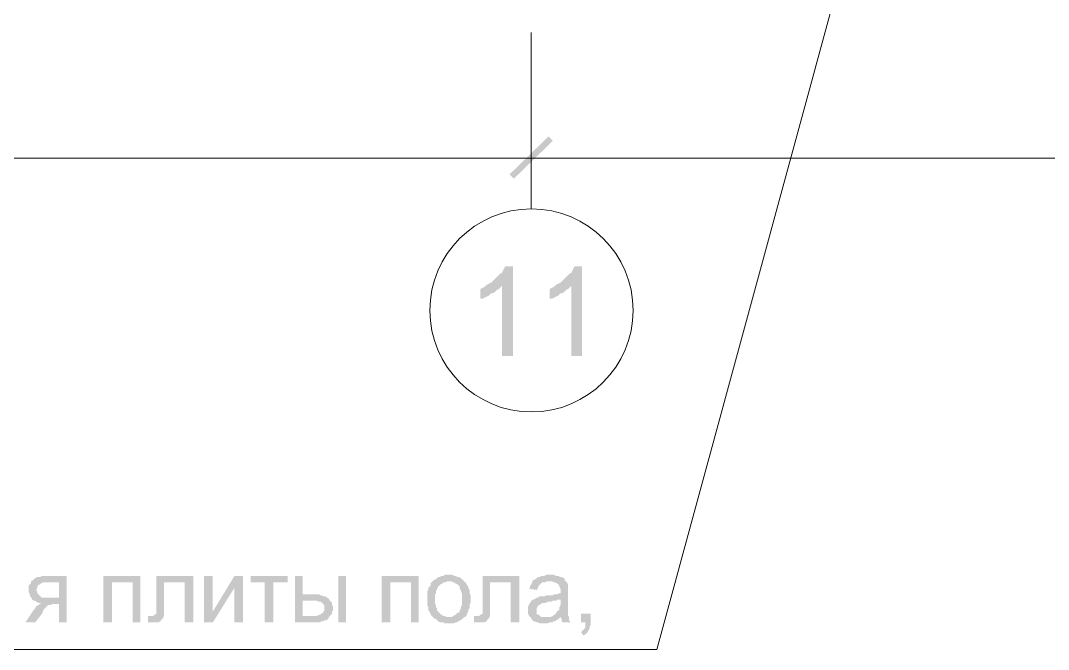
# Model space of a CAD drawing. Header units: millimetres. Extents: x -383313 to -161684, y -117025 to 99224.
# Drawn here: x -327510 to -323493, y -29174 to -26714 of the extents above; entities that cross this region are included whole.
import ezdxf

# ---------------------------------------------------------------- set-up
doc = ezdxf.new("R2010")
doc.units = ezdxf.units.MM
doc.header["$MEASUREMENT"] = 0
doc.layers.add('PDF_Geometry', color=7, linetype='Continuous')
doc.layers.add('PDF_Solid Fills', color=7, linetype='Continuous')

# ---------------------------------------------------------------- blocks, each defined once
blk = doc.blocks.new('A$Cf5759c35')
at = {"layer": 'PDF_Solid Fills'}
for points in [[(32875.9, -9410.7), (32846.3, -9410.7), (32842, -9419.2), (32837.8, -9427.6), (32833.6, -9436.1), (32825.1, -9440.3), (32816.6, -9448.8), (32808.2, -9457.3), (32803.9, -9461.5), (32795.5, -9470), (32791.2, -9474.2), (32782.8, -9478.4), (32774.3, -9482.7), (32833.6, -9486.9), (32833.6, -9762.1), (32875.9, -9762.1)], [(33146.8, -9410.7), (33117.2, -9410.7), (33113, -9419.2), (33108.7, -9427.6), (33104.5, -9436.1), (33096, -9440.3), (33087.6, -9448.8), (33079.1, -9457.3), (33074.9, -9461.5), (33066.4, -9470), (33062.2, -9474.2), (33053.7, -9478.4), (33045.2, -9482.7), (33104.5, -9486.9), (33104.5, -9762.1), (33146.8, -9762.1)], [(32774.3, -9482.7), (32765.8, -9491.1), (32757.4, -9495.4), (32748.9, -9499.6), (32748.9, -9541.9), (32748.9, -9537.7), (32757.4, -9537.7), (32765.8, -9533.5), (32774.3, -9529.2), (32782.8, -9525), (32791.2, -9516.5), (32795.5, -9516.5), (32803.9, -9512.3), (32812.4, -9503.8), (32820.9, -9499.6), (32825.1, -9495.4), (32833.6, -9486.9)], [(33045.2, -9482.7), (33036.8, -9491.1), (33028.3, -9495.4), (33019.8, -9499.6), (33019.8, -9541.9), (33019.8, -9537.7), (33028.3, -9537.7), (33036.8, -9533.5), (33045.2, -9529.2), (33053.7, -9525), (33062.2, -9516.5), (33066.4, -9516.5), (33074.9, -9512.3), (33083.3, -9503.8), (33091.8, -9499.6), (33096, -9495.4), (33104.5, -9486.9)], [(30992.1, -10642.6), (30992.1, -10651.1), (30987.8, -10655.3), (30983.6, -10659.5), (30983.6, -10668), (30983.6, -10676.5), (30983.6, -10680.7), (30983.6, -10684.9), (30987.8, -10693.4), (30987.8, -10697.6), (30992.1, -10706.1), (30996.3, -10710.3), (31068.3, -10706.1), (31068.3, -10706.1), (31055.6, -10706.1), (31051.3, -10706.1), (31042.9, -10706.1), (31034.4, -10706.1), (31030.2, -10701.9), (31025.9, -10701.9), (31025.9, -10697.6), (31021.7, -10693.4), (31017.5, -10689.2), (31017.5, -10684.9), (31013.2, -10676.5), (31013.2, -10676.5), (31017.5, -10668), (31017.5, -10663.8), (31021.7, -10655.3), (31025.9, -10655.3), (31030.2, -10651.1), (31034.4, -10651.1), (31038.6, -10646.8), (31047.1, -10646.8), (31059.8, -10646.8), (31102.1, -10646.8)], [(31131.8, -10621.4), (31034.4, -10621.4), (31030.2, -10625.7), (31017.5, -10625.7), (31009, -10629.9), (31004.8, -10634.1), (31000.5, -10638.4), (31000.5, -10638.4), (30992.1, -10642.6), (31102.1, -10646.8), (31102.1, -10706.1), (31068.3, -10706.1), (30996.3, -10710.3), (30996.3, -10714.6), (31004.8, -10718.8), (31009, -10718.8), (31013.2, -10723), (31021.7, -10727.3), (31025.9, -10727.3), (31034.4, -10731.5), (31030.2, -10731.5), (31102.1, -10731.5), (31102.1, -10803.5), (31131.8, -10803.5)], [(31419.6, -10621.4), (31275.7, -10621.4), (31275.7, -10803.5), (31309.6, -10803.5), (31309.6, -10646.8), (31390, -10646.8)], [(31627.1, -10621.4), (31483.1, -10621.4), (31483.1, -10769.6), (31483.1, -10769.6), (31474.7, -10773.8), (31474.7, -10773.8), (31470.4, -10778.1), (31462, -10778.1), (31449.3, -10778.1), (31449.3, -10803.5), (31453.5, -10803.5), (31462, -10803.5), (31466.2, -10803.5), (31474.7, -10803.5), (31474.7, -10803.5), (31483.1, -10803.5), (31491.6, -10803.5), (31495.8, -10799.2), (31500.1, -10799.2), (31500.1, -10795), (31504.3, -10790.8), (31508.5, -10786.5), (31512.8, -10778.1), (31512.8, -10773.8), (31512.8, -10769.6), (31512.8, -10765.4), (31512.8, -10756.9), (31512.8, -10748.4), (31512.8, -10740), (31512.8, -10646.8), (31593.2, -10646.8)], [(31821.8, -10621.4), (31787.9, -10621.4), (31703.3, -10761.1), (31669.4, -10803.5), (31703.3, -10803.5), (31787.9, -10668)], [(31995.4, -10621.4), (31851.4, -10621.4), (31851.4, -10646.8), (31906.5, -10646.8), (31906.5, -10803.5), (31940.3, -10803.5), (31940.3, -10646.8), (31995.4, -10646.8)], [(32054.6, -10621.4), (32025, -10621.4), (32025, -10803.5), (32122.4, -10803.5), (32126.6, -10799.2), (32135.1, -10799.2), (32139.3, -10795), (32147.8, -10795), (32152, -10790.8), (32156.2, -10786.5), (32156.2, -10786.5), (32160.5, -10778.1), (32054.6, -10778.1), (32054.6, -10718.8), (32088.5, -10718.8), (32160.5, -10718.8), (32156.2, -10710.3), (32152, -10706.1), (32147.8, -10706.1), (32143.5, -10701.9), (32135.1, -10701.9), (32130.8, -10697.6), (32122.4, -10697.6), (32118.1, -10693.4), (32109.7, -10693.4), (32101.2, -10693.4), (32092.7, -10693.4), (32054.6, -10693.4)], [(32507.6, -10621.4), (32363.7, -10621.4), (32363.7, -10803.5), (32397.5, -10803.5), (32397.5, -10646.8), (32478, -10646.8)], [(32562.6, -10642.6), (32558.4, -10646.8), (32554.2, -10651.1), (32554.2, -10659.5), (32549.9, -10663.8), (32545.7, -10668), (32545.7, -10676.5), (32541.5, -10680.7), (32541.5, -10689.2), (32541.5, -10697.6), (32541.5, -10706.1), (32541.5, -10714.6), (32541.5, -10714.6), (32541.5, -10723), (32541.5, -10731.5), (32541.5, -10735.7), (32545.7, -10744.2), (32545.7, -10752.7), (32545.7, -10756.9), (32549.9, -10761.1), (32554.2, -10769.6), (32554.2, -10773.8), (32558.4, -10778.1), (32562.6, -10782.3), (32626.1, -10782.3), (32621.9, -10782.3), (32617.7, -10782.3), (32609.2, -10778.1), (32605, -10778.1), (32596.5, -10773.8), (32592.3, -10769.6), (32588, -10765.4), (32588, -10765.4), (32583.8, -10761.1), (32579.6, -10756.9), (32579.6, -10748.4), (32575.3, -10744.2), (32575.3, -10735.7), (32571.1, -10727.3), (32571.1, -10723), (32571.1, -10714.6), (32571.1, -10710.3), (32571.1, -10701.9), (32571.1, -10697.6), (32575.3, -10689.2), (32575.3, -10680.7), (32579.6, -10676.5), (32579.6, -10672.2), (32583.8, -10663.8), (32588, -10659.5), (32588, -10659.5), (32592.3, -10655.3), (32600.7, -10651.1), (32605, -10646.8), (32613.4, -10646.8), (32617.7, -10642.6), (32626.1, -10642.6)], [(32626.1, -10617.2), (32626.1, -10617.2), (32609.2, -10617.2), (32605, -10621.4), (32596.5, -10621.4), (32592.3, -10625.7), (32583.8, -10625.7), (32579.6, -10629.9), (32575.3, -10634.1), (32566.9, -10638.4), (32566.9, -10638.4), (32562.6, -10642.6), (32626.1, -10642.6), (32626.1, -10642.6), (32634.6, -10642.6), (32643.1, -10646.8), (32647.3, -10646.8), (32651.5, -10651.1), (32660, -10655.3), (32664.2, -10659.5), (32668.5, -10663.8), (32668.5, -10672.2), (32672.7, -10676.5), (32672.7, -10680.7), (32676.9, -10689.2), (32676.9, -10697.6), (32676.9, -10701.9), (32676.9, -10710.3), (32676.9, -10714.6), (32676.9, -10723), (32676.9, -10731.5), (32676.9, -10735.7), (32672.7, -10744.2), (32672.7, -10748.4), (32668.5, -10756.9), (32668.5, -10761.1), (32664.2, -10765.4), (32660, -10765.4), (32655.8, -10769.6), (32651.5, -10773.8), (32643.1, -10778.1), (32638.8, -10782.3), (32630.4, -10782.3), (32626.1, -10782.3), (32562.6, -10782.3), (32566.9, -10786.5), (32575.3, -10790.8), (32579.6, -10795), (32583.8, -10799.2), (32592.3, -10803.5), (32596.5, -10803.5), (32605, -10803.5), (32609.2, -10807.7), (32617.7, -10807.7), (32626.1, -10807.7), (32630.4, -10807.7), (32634.6, -10807.7), (32643.1, -10807.7), (32651.5, -10803.5), (32655.8, -10803.5), (32664.2, -10799.2), (32668.5, -10795), (32672.7, -10795), (32676.9, -10790.8), (32681.2, -10786.5), (32689.6, -10782.3), (32693.9, -10778.1), (32698.1, -10769.6), (32698.1, -10765.4), (32698.1, -10765.4), (32702.3, -10761.1), (32702.3, -10752.7), (32706.6, -10748.4), (32706.6, -10740), (32706.6, -10735.7), (32710.8, -10727.3), (32710.8, -10718.8), (32710.8, -10710.3), (32710.8, -10706.1), (32710.8, -10697.6), (32706.6, -10689.2), (32706.6, -10680.7), (32706.6, -10676.5), (32702.3, -10668), (32702.3, -10663.8), (32698.1, -10659.5), (32693.9, -10651.1), (32689.6, -10646.8), (32685.4, -10642.6), (32681.2, -10638.4), (32676.9, -10634.1), (32672.7, -10629.9), (32664.2, -10625.7), (32660, -10625.7), (32651.5, -10621.4), (32647.3, -10621.4), (32638.8, -10617.2), (32634.6, -10617.2)], [(32901.3, -10621.4), (32757.4, -10621.4), (32757.4, -10769.6), (32757.4, -10769.6), (32748.9, -10773.8), (32748.9, -10773.8), (32744.7, -10778.1), (32736.2, -10778.1), (32723.5, -10778.1), (32723.5, -10803.5), (32727.7, -10803.5), (32736.2, -10803.5), (32740.4, -10803.5), (32748.9, -10803.5), (32748.9, -10803.5), (32757.4, -10803.5), (32765.8, -10803.5), (32770.1, -10799.2), (32774.3, -10799.2), (32774.3, -10795), (32778.5, -10790.8), (32782.8, -10786.5), (32787, -10778.1), (32787, -10773.8), (32787, -10769.6), (32787, -10765.4), (32787, -10756.9), (32787, -10748.4), (32787, -10740), (32787, -10646.8), (32867.4, -10646.8)], [(32952.1, -10642.6), (32952.1, -10646.8), (32947.9, -10655.3), (32943.6, -10659.5), (32943.6, -10668), (32939.4, -10672.2), (32969, -10676.5), (32973.3, -10672.2), (32973.3, -10668), (32977.5, -10659.5), (32981.7, -10655.3), (32986, -10651.1), (32990.2, -10646.8), (32994.4, -10646.8), (33002.9, -10646.8), (33007.1, -10642.6), (33015.6, -10642.6)], [(33024.1, -10617.2), (33024.1, -10617.2), (33007.1, -10617.2), (32998.7, -10621.4), (32994.4, -10621.4), (32986, -10621.4), (32981.7, -10625.7), (32973.3, -10625.7), (32969, -10629.9), (32964.8, -10634.1), (32956.3, -10638.4), (32952.1, -10642.6), (33015.6, -10642.6), (33019.8, -10642.6), (33028.3, -10642.6), (33036.8, -10646.8), (33041, -10646.8), (33049.5, -10651.1), (33053.7, -10655.3), (33053.7, -10655.3), (33057.9, -10659.5), (33057.9, -10663.8), (33062.2, -10672.2), (33062.2, -10680.7), (33062.2, -10680.7), (33062.2, -10689.2), (33057.9, -10689.2), (33049.5, -10693.4), (33045.2, -10693.4), (33036.8, -10693.4), (33032.5, -10697.6), (33024.1, -10697.6), (33015.6, -10697.6), (33007.1, -10697.6), (32998.7, -10701.9), (32990.2, -10701.9), (32986, -10701.9), (32977.5, -10701.9), (32977.5, -10706.1), (32969, -10706.1), (32964.8, -10710.3), (33062.2, -10714.6), (33062.2, -10723), (33062.2, -10727.3), (33062.2, -10735.7), (33057.9, -10744.2), (33057.9, -10748.4), (33057.9, -10752.7), (33053.7, -10756.9), (33049.5, -10761.1), (33045.2, -10765.4), (33041, -10773.8), (33036.8, -10773.8), (33032.5, -10778.1), (33024.1, -10782.3), (33062.2, -10782.3), (33062.2, -10782.3), (33066.4, -10790.8), (33066.4, -10799.2), (33070.6, -10803.5), (33100.3, -10803.5), (33100.3, -10799.2), (33096, -10795), (33096, -10786.5), (33096, -10782.3), (33091.8, -10778.1), (33091.8, -10773.8), (33091.8, -10769.6), (33091.8, -10765.4), (33091.8, -10756.9), (33091.8, -10748.4), (33091.8, -10740), (33091.8, -10727.3), (33091.8, -10684.9), (33091.8, -10684.9), (33091.8, -10676.5), (33091.8, -10668), (33091.8, -10663.8), (33091.8, -10659.5), (33091.8, -10655.3), (33087.6, -10646.8), (33083.3, -10642.6), (33079.1, -10638.4), (33079.1, -10634.1), (33074.9, -10629.9), (33066.4, -10625.7), (33057.9, -10625.7), (33057.9, -10621.4), (33049.5, -10621.4), (33045.2, -10621.4), (33036.8, -10617.2), (33028.3, -10617.2)], [(32160.5, -10718.8), (32088.5, -10718.8), (32109.7, -10718.8), (32118.1, -10723), (32122.4, -10723), (32126.6, -10723), (32130.8, -10727.3), (32135.1, -10731.5), (32139.3, -10735.7), (32139.3, -10744.2), (32139.3, -10748.4), (32139.3, -10748.4), (32139.3, -10756.9), (32135.1, -10761.1), (32135.1, -10765.4), (32126.6, -10769.6), (32126.6, -10769.6), (32122.4, -10773.8), (32118.1, -10773.8), (32109.7, -10778.1), (32105.4, -10778.1), (32097, -10778.1), (32084.3, -10778.1), (32054.6, -10778.1), (32160.5, -10778.1), (32164.7, -10773.8), (32168.9, -10769.6), (32168.9, -10761.1), (32173.2, -10756.9), (32173.2, -10748.4), (32173.2, -10748.4), (32173.2, -10740), (32168.9, -10735.7), (32168.9, -10727.3), (32164.7, -10723)], [(32964.8, -10710.3), (32956.3, -10714.6), (32956.3, -10714.6), (32947.9, -10718.8), (32943.6, -10727.3), (32939.4, -10731.5), (32939.4, -10735.7), (32935.2, -10740), (32935.2, -10748.4), (32935.2, -10756.9), (32935.2, -10756.9), (32935.2, -10765.4), (32935.2, -10769.6), (32939.4, -10778.1), (32943.6, -10782.3), (32947.9, -10786.5), (32952.1, -10795), (32952.1, -10795), (32956.3, -10799.2), (32960.6, -10799.2), (32969, -10803.5), (32973.3, -10803.5), (32981.7, -10807.7), (32990.2, -10807.7), (32998.7, -10807.7), (33002.9, -10807.7), (33011.4, -10807.7), (33019.8, -10803.5), (33024.1, -10803.5), (33032.5, -10803.5), (33032.5, -10799.2), (33041, -10799.2), (33045.2, -10795), (33053.7, -10790.8), (33057.9, -10786.5), (33002.9, -10782.3), (33002.9, -10782.3), (32994.4, -10782.3), (32986, -10782.3), (32981.7, -10778.1), (32977.5, -10773.8), (32973.3, -10773.8), (32969, -10769.6), (32969, -10761.1), (32969, -10756.9), (32969, -10752.7), (32969, -10748.4), (32973.3, -10740), (32973.3, -10740), (32977.5, -10735.7), (32986, -10731.5), (32990.2, -10727.3), (32994.4, -10727.3), (33002.9, -10727.3), (33011.4, -10723), (33015.6, -10723), (33024.1, -10723), (33032.5, -10718.8), (33036.8, -10718.8), (33045.2, -10718.8), (33049.5, -10714.6), (33057.9, -10714.6), (33062.2, -10714.6)], [(31030.2, -10731.5), (31025.9, -10731.5), (31021.7, -10735.7), (31013.2, -10740), (31009, -10748.4), (31004.8, -10752.7), (30970.9, -10803.5), (31009, -10803.5), (31038.6, -10765.4), (31038.6, -10761.1), (31042.9, -10752.7), (31047.1, -10748.4), (31051.3, -10744.2), (31055.6, -10740), (31059.8, -10735.7), (31064, -10735.7), (31068.3, -10735.7), (31076.7, -10731.5), (31085.2, -10731.5), (31102.1, -10731.5)], [(33180.7, -10769.6), (33142.6, -10769.6), (33142.6, -10803.5), (33159.5, -10803.5), (33159.5, -10807.7), (33159.5, -10816.2), (33159.5, -10820.4), (33155.3, -10828.9), (33151.1, -10833.1), (33146.8, -10837.3), (33142.6, -10841.6), (33151.1, -10854.3), (33151.1, -10854.3), (33159.5, -10850), (33163.8, -10845.8), (33168, -10841.6), (33172.2, -10833.1), (33172.2, -10833.1), (33176.5, -10824.6), (33176.5, -10820.4), (33180.7, -10811.9), (33180.7, -10803.5)]]:
    blk.add_hatch(color=8, dxfattribs=at).paths.add_polyline_path(points)
at = {"layer": 'PDF_Geometry', "color": 8, "lineweight": 13}
for points in [[(34679.3, -6354.2), (33438.9, -10909.3), (28299.7, -10909.3)], [(32947.9, -8496.3), (32947.9, -9186.3)], [(27795.9, -8987.4), (33096, -8987.4)], [(32799.7, -8987.4), (38095.6, -8987.4)]]:
    blk.add_lwpolyline(points, dxfattribs=at)
blk.add_circle((32948.7, -9583.1), 397.1, dxfattribs=at)
at = {"layer": 'PDF_Solid Fills', "color": 8, "lineweight": 13}
for points in [[(32863.2, -9050.9), (32880.1, -9067.8), (33015.6, -8902.7)], [(33015.6, -8902.7), (32880.1, -9067.8), (32863.2, -9050.9)], [(32880.1, -9067.8), (33015.6, -8902.7), (33032.5, -8919.6)], [(33032.5, -8919.6), (33015.6, -8902.7), (32880.1, -9067.8)], [(31419.6, -10621.4), (31390, -10646.8), (31419.6, -10803.5), (31390, -10803.5)], [(31627.1, -10621.4), (31593.2, -10646.8), (31627.1, -10803.5), (31593.2, -10803.5)], [(31703.3, -10621.4), (31669.4, -10621.4), (31703.3, -10761.1), (31669.4, -10803.5)], [(31821.8, -10621.4), (31787.9, -10668), (31821.8, -10803.5), (31787.9, -10803.5)], [(32224, -10803.5), (32224, -10621.4), (32194.3, -10803.5), (32194.3, -10621.4)], [(32507.6, -10621.4), (32478, -10646.8), (32507.6, -10803.5), (32478, -10803.5)], [(32901.3, -10621.4), (32867.4, -10646.8), (32901.3, -10803.5), (32867.4, -10803.5)], [(33024.1, -10782.3), (33002.9, -10782.3), (33062.2, -10782.3), (33057.9, -10786.5)]]:
    blk.add_solid(points, dxfattribs=at)

msp = doc.modelspace()

# ---------------------------------------------------------------- block references
at = {"ltscale": 100}
msp.add_blockref('A$Cf5759c35', (-358461.97282, -18264.93104), dxfattribs=at)

doc.saveas('drawing.dxf')
